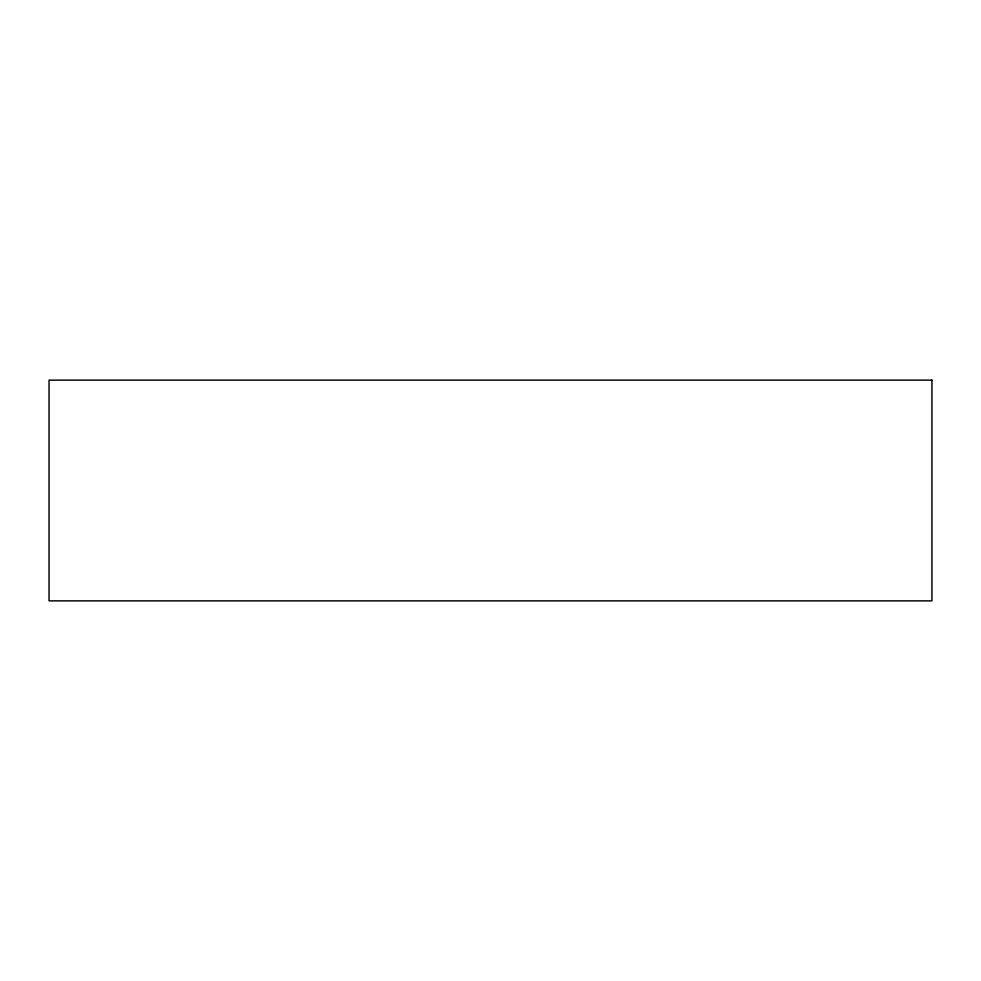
<?xml version="1.0" encoding="UTF-8"?>
<svg xmlns="http://www.w3.org/2000/svg" width="981" height="981" viewBox="0 0 981 981"><rect width="100%" height="100%" fill="white"/><g stroke="black" fill="none" stroke-linecap="round" stroke-linejoin="round"><path stroke-width="1.47" d="M931.95 380.138L49.05 380.138L49.05 600.863L931.95 600.863L931.95 380.138"/></g></svg>
